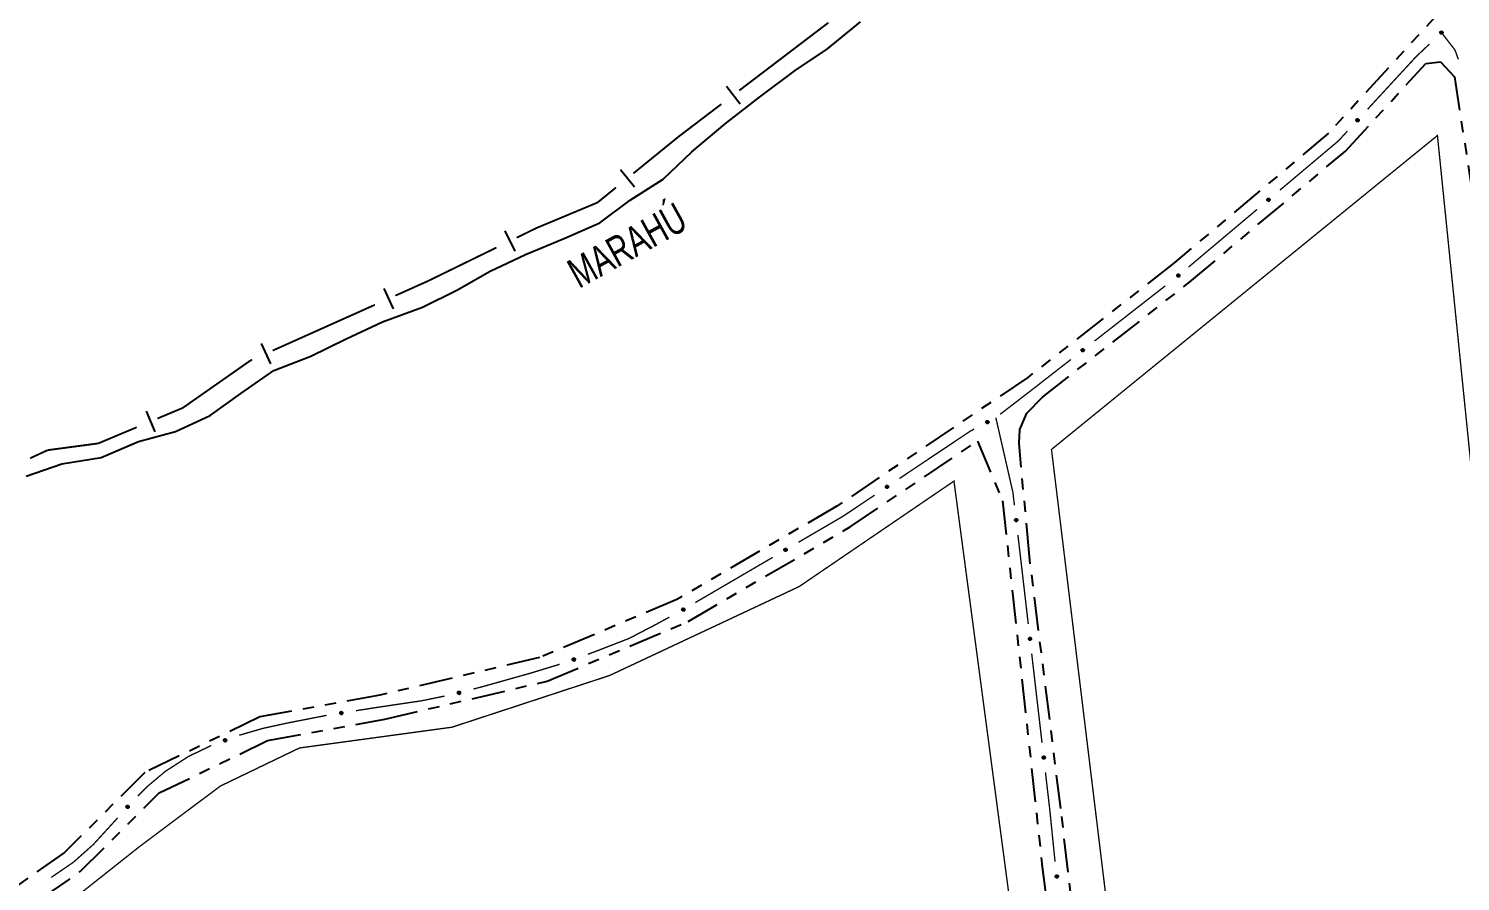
# Model space of a CAD drawing. Extents: x 209066 to 212010, y 4879784 to 4881672.
# Drawn here: x 209588.7 to 209780.4, y 4881034.4 to 4881148.5 of the extents above; entities that cross this region are included whole.
import ezdxf

# ---------------------------------------------------------------- set-up
doc = ezdxf.new("R2010")
doc.units = 0
doc.header["$LTSCALE"] = 1.5
doc.header["$MEASUREMENT"] = 0
doc.linetypes.add('TRACO_12', pattern=[2.5, 2, -0.5])
doc.linetypes.add('TRACO_25', pattern=[8, 3, -1, 1, -1, 1, -1])
for name, color, linetype in [('HD-CURSO-PERENE', 170, 'CONTINUOUS'), ('HD-TXT-PRAIA', 7, 'CONTINUOUS'), ('LM-LIM-SETORES-BAIRROS', 250, 'CONTINUOUS'), ('RU-QUADRA', 210, 'CONTINUOUS'), ('SV-EIXO-ROD-ESTR', 7, 'CONTINUOUS'), ('SV-EIXO-RUA-N-PAV', 6, 'CONTINUOUS'), ('SV-EST-M-N-PAV', 20, 'CONTINUOUS'), ('SV-RUA-NAO-PAV', 7, 'CONTINUOUS')]:
    doc.layers.add(name, color=color, linetype=linetype)
doc.styles.add('ARIAL', font='ARIAL.SHX')

msp = doc.modelspace()

# ---------------------------------------------------------------- linework, layer by layer
at = {"layer": 'HD-CURSO-PERENE', "linetype": 'Continuous'}
msp.add_polyline3d([(209588.392837, 4881088.664235, 2.388686), (209593.132108, 4881090.293936, 2.388686), (209598.411394, 4881091.143706, 2.388686), (209603.430582, 4881093.263347, 2.388686), (209608.389855, 4881094.623071, 2.388686), (209613.029085, 4881096.77272, 2.388686), (209617.098303, 4881099.7123, 2.388686), (209621.55746, 4881102.791854, 2.388686), (209626.476679, 4881104.721519, 2.388686), (209631.135896, 4881106.971156, 2.388686), (209636.09507, 4881109.300777, 2.388686), (209641.464231, 4881111.280424, 2.388686), (209646.033457, 4881113.550062, 2.388686), (209650.522669, 4881116.059676, 2.388686), (209655.221883, 4881118.289315, 2.388686), (209660.501033, 4881120.478942, 2.388686), (209665.200264, 4881122.558597, 2.388686), (209669.259474, 4881125.578168, 2.388686), (209673.668665, 4881128.387753, 2.388686), (209677.497835, 4881132.067261, 2.388686), (209681.956924, 4881135.816745, 2.388686), (209686.546018, 4881139.366247, 2.388686), (209691.355083, 4881142.945739, 2.388686), (209695.684276, 4881145.81532, 2.388686), (209700.063388, 4881149.434819, 2.388686)], dxfattribs=at)
at = {"layer": 'LM-LIM-SETORES-BAIRROS', "const_width": 0.25}
for points in [[(209695.786605, 4881149.337616), (209683.847413, 4881140.257104)], [(209681.459575, 4881138.441002), (209675.887952, 4881134.203429)], [(209675.724307, 4881134.078967), (209669.674962, 4881129.163875)], [(209675.887952, 4881134.203429), (209675.724307, 4881134.078967)], [(209667.34662, 4881127.272097), (209665.018278, 4881125.380319)], [(209664.868318, 4881125.258476), (209656.738982, 4881121.871253)], [(209665.018278, 4881125.380319), (209664.868318, 4881125.258476)], [(209656.726326, 4881121.865979), (209654.042943, 4881120.55549)], [(209656.738982, 4881121.871253), (209656.726326, 4881121.865979)], [(209651.347241, 4881119.238984), (209642.361566, 4881114.850631)], [(209642.138591, 4881114.741737), (209637.801416, 4881112.800335)], [(209642.361566, 4881114.850631), (209642.138591, 4881114.741737)], [(209635.063217, 4881111.574665), (209621.372223, 4881105.446315)], [(209618.391115, 4881104.111914), (209609.597589, 4881097.956446)], [(209618.634024, 4881104.220645), (209618.391115, 4881104.111914)], [(209609.344457, 4881097.779254), (209605.941409, 4881096.349973)], [(209609.597589, 4881097.956446), (209609.344457, 4881097.779254)], [(209603.175463, 4881095.188276), (209598.565552, 4881093.252113)], [(209591.251143, 4881092.125093), (209588.909604, 4881091.03999)], [(209591.666719, 4881092.180502), (209591.251143, 4881092.125093)], [(209598.036136, 4881093.029759), (209591.666719, 4881092.180502)], [(209598.565552, 4881093.252113), (209598.036136, 4881093.029759)]]:
    msp.add_lwpolyline(points, dxfattribs=at)
at = {"layer": 'LM-LIM-SETORES-BAIRROS'}
for points in [[(209682.143416, 4881140.845656), (209683.959518, 4881138.457817)], [(209667.952959, 4881129.697453), (209669.844737, 4881127.369111)], [(209652.486123, 4881121.464506), (209653.802629, 4881118.768804)], [(209636.275848, 4881113.760877), (209637.501518, 4881111.022678)], [(209619.846655, 4881106.406857), (209621.072325, 4881103.668659)], [(209604.438578, 4881097.345714), (209605.600276, 4881094.579768)]]:
    msp.add_lwpolyline(points, dxfattribs=at)
at = {"layer": 'RU-QUADRA', "linetype": 'TRACO_12', "const_width": 0.18, "flags": 128}
for points in [[(209777.329761, 4881134.231141), (209783.531219, 4881073.240669), (209787.735361, 4881043.29416), (209790.940509, 4881020.463588), (209799.460866, 4880959.772269), (209744.990016, 4880933.436511), (209737.073066, 4880998.45628), (209731.703291, 4881042.556792), (209725.656166, 4881092.2202)], [(209718.3246, 4881044.929615), (209712.598148, 4881087.980998), (209691.862048, 4881073.863046), (209673.123605, 4881065.077061), (209666.486273, 4881061.964983), (209645.389483, 4881055.046279), (209624.972192, 4881052.267117), (209614.37397, 4881047.16794), (209603.556079, 4881039.069087), (209587.8992, 4881026.670818), (209573.101829, 4881018.112119), (209531.688464, 4881001.255009), (209508.0117, 4880993.651309), (209441.944601, 4880972.434117), (209379.131711, 4880950.904411), (209400.925103, 4880793.760482), (209464.715825, 4880810.457013), (209483.613086, 4880815.315994), (209515.30812, 4880827.113899), (209539.044486, 4880835.112419), (209582.972543, 4880853.685479), (209640.795505, 4880878.159065), (209676.862274, 4880892.502665), (209700.28511, 4880905.888866), (209704.886504, 4880908.307522), (209734.432247, 4880923.83781), (209722.344442, 4881014.708502), (209721.581764, 4881020.442303)]]:
    msp.add_lwpolyline(points, close=True, dxfattribs=at)
at = {"layer": 'SV-EIXO-ROD-ESTR'}
for points in [[(209777.701321, 4881147.954191), (209777.693505, 4881148.00247), (209777.69666, 4881148.045563), (209777.709636, 4881148.080747), (209777.72921, 4881148.108848), (209777.752473, 4881148.135341), (209777.78182, 4881148.156877), (209777.819686, 4881148.173565), (209777.868063, 4881148.181745), (209777.911994, 4881148.175612), (209777.947169, 4881148.164736), (209777.977646, 4881148.146012), (209778.003004, 4881148.122982), (209778.024367, 4881148.091759), (209778.040904, 4881148.05322), (209778.047952, 4881148.004376), (209778.044569, 4881147.962151), (209778.031124, 4881147.928449), (209778.012107, 4881147.897929), (209777.988033, 4881147.871166), (209777.959104, 4881147.850191), (209777.920271, 4881147.833611), (209777.871971, 4881147.827293), (209777.829817, 4881147.830187), (209777.795936, 4881147.843155), (209777.766309, 4881147.862554), (209777.739453, 4881147.885563), (209777.716576, 4881147.914162), (209777.701321, 4881147.954191)], [(209766.444047, 4881136.248451), (209766.441381, 4881136.297287), (209766.449077, 4881136.339804), (209766.465701, 4881136.373418), (209766.488137, 4881136.399291), (209766.514072, 4881136.423175), (209766.545532, 4881136.441487), (209766.584951, 4881136.454076), (209766.633921, 4881136.457094), (209766.676958, 4881136.446348), (209766.710784, 4881136.431813), (209766.73911, 4881136.409971), (209766.761891, 4881136.384388), (209766.779831, 4881136.35108), (209766.792199, 4881136.311008), (209766.794042, 4881136.261694), (209766.786212, 4881136.220063), (209766.769278, 4881136.187972), (209766.74714, 4881136.159634), (209766.72037, 4881136.135567), (209766.689385, 4881136.11777), (209766.649016, 4881136.10539), (209766.600318, 4881136.104216), (209766.558708, 4881136.111552), (209766.526387, 4881136.128031), (209766.498979, 4881136.150454), (209766.474707, 4881136.176175), (209766.454983, 4881136.207033), (209766.444047, 4881136.248451)], [(209754.527537, 4881125.625712), (209754.531036, 4881125.674495), (209754.544019, 4881125.715706), (209754.56474, 4881125.746962), (209754.590253, 4881125.769807), (209754.618986, 4881125.790239), (209754.652499, 4881125.804448), (209754.693189, 4881125.811978), (209754.74215, 4881125.808812), (209754.783493, 4881125.792738), (209754.815222, 4881125.774062), (209754.840576, 4881125.748831), (209754.859957, 4881125.720586), (209754.873564, 4881125.685285), (209754.880793, 4881125.643976), (209754.876418, 4881125.594821), (209754.863413, 4881125.554506), (209754.842576, 4881125.5248), (209754.817049, 4881125.499472), (209754.787465, 4881125.478964), (209754.754487, 4881125.465207), (209754.712881, 4881125.458003), (209754.664423, 4881125.462965), (209754.624065, 4881125.475477), (209754.594075, 4881125.49589), (209754.569705, 4881125.521584), (209754.548862, 4881125.550153), (209754.533176, 4881125.583248), (209754.527537, 4881125.625712)], [(209742.467759, 4881115.475556), (209742.471258, 4881115.524339), (209742.48424, 4881115.56555), (209742.504961, 4881115.596806), (209742.530474, 4881115.619651), (209742.559207, 4881115.640083), (209742.592721, 4881115.654291), (209742.63341, 4881115.661822), (209742.682371, 4881115.658655), (209742.723714, 4881115.642581), (209742.755444, 4881115.623906), (209742.780797, 4881115.598674), (209742.800178, 4881115.570429), (209742.813786, 4881115.535129), (209742.821014, 4881115.493819), (209742.816639, 4881115.444665), (209742.803634, 4881115.40435), (209742.782798, 4881115.374644), (209742.75727, 4881115.349316), (209742.727686, 4881115.328808), (209742.694708, 4881115.31505), (209742.653103, 4881115.307847), (209742.604644, 4881115.312808), (209742.564287, 4881115.32532), (209742.534296, 4881115.345734), (209742.509926, 4881115.371427), (209742.489083, 4881115.399997), (209742.473398, 4881115.433091), (209742.467759, 4881115.475556)], [(209729.661719, 4881105.499415), (209729.667043, 4881105.548033), (209729.681561, 4881105.588728), (209729.703439, 4881105.619186), (209729.729789, 4881105.641059), (209729.759268, 4881105.6604), (209729.79329, 4881105.673343), (209729.834234, 4881105.679344), (209729.883041, 4881105.674345), (209729.923753, 4881105.656733), (209729.95476, 4881105.636882), (209729.979151, 4881105.610718), (209729.99746, 4881105.581767), (209730.009735, 4881105.545981), (209730.015411, 4881105.50443), (209730.009197, 4881105.455474), (209729.994691, 4881105.415674), (209729.972756, 4881105.38677), (209729.946298, 4881105.362416), (209729.915966, 4881105.343031), (209729.882496, 4881105.330519), (209729.840649, 4881105.32488), (209729.792411, 4881105.331653), (209729.75255, 4881105.345668), (209729.723346, 4881105.367191), (209729.699956, 4881105.39378), (209729.680198, 4881105.42311), (209729.665763, 4881105.456769), (209729.661719, 4881105.499415)], [(209716.898586, 4881095.91513), (209716.912372, 4881095.962056), (209716.933815, 4881095.999567), (209716.960705, 4881096.025705), (209716.99049, 4881096.042607), (209717.022909, 4881096.056466), (209717.058676, 4881096.063228), (209717.100037, 4881096.06194), (209717.147206, 4881096.048441), (209717.184189, 4881096.023949), (209717.211225, 4881095.998957), (209717.230638, 4881095.968914), (209717.243574, 4881095.937196), (209717.249369, 4881095.89981), (209717.247654, 4881095.857908), (209717.232933, 4881095.810805), (209717.211658, 4881095.774175), (209717.184985, 4881095.749575), (209717.154658, 4881095.730251), (209717.121392, 4881095.716498), (209717.086243, 4881095.710063), (209717.044057, 4881095.711865), (209716.99776, 4881095.727011), (209716.960983, 4881095.747813), (209716.936016, 4881095.774134), (209716.917663, 4881095.804419), (209716.903366, 4881095.836766), (209716.895072, 4881095.872437), (209716.898586, 4881095.91513)], [(209703.460055, 4881087.230803), (209703.468898, 4881087.278906), (209703.486335, 4881087.318439), (209703.510369, 4881087.347225), (209703.53824, 4881087.367125), (209703.569046, 4881087.384273), (209703.603919, 4881087.394709), (209703.64519, 4881087.397718), (209703.693506, 4881087.389185), (209703.732829, 4881087.368661), (209703.762312, 4881087.346608), (209703.784736, 4881087.318741), (209703.800893, 4881087.288535), (209703.810535, 4881087.251952), (209703.813176, 4881087.210098), (209703.80342, 4881087.161723), (209703.786059, 4881087.123083), (209703.762082, 4881087.09585), (209703.733923, 4881087.073484), (209703.702263, 4881087.056354), (209703.667972, 4881087.046308), (209703.625826, 4881087.043725), (209703.578207, 4881087.053986), (209703.539471, 4881087.070861), (209703.511908, 4881087.09445), (209703.490513, 4881087.122668), (209703.472938, 4881087.153357), (209703.460989, 4881087.187976), (209703.460055, 4881087.230803)], [(209689.873422, 4881078.807196), (209689.885171, 4881078.854672), (209689.904978, 4881078.893073), (209689.930716, 4881078.920346), (209689.959744, 4881078.938517), (209689.991535, 4881078.953761), (209690.026978, 4881078.962059), (209690.068356, 4881078.962555), (209690.116063, 4881078.951103), (209690.154068, 4881078.928227), (209690.182156, 4881078.904425), (209690.202846, 4881078.875247), (209690.217137, 4881078.844115), (209690.224539, 4881078.807014), (209690.224633, 4881078.765077), (209690.211956, 4881078.717384), (209690.19228, 4881078.67987), (209690.166692, 4881078.654143), (209690.137227, 4881078.633529), (209690.104585, 4881078.618355), (209690.069746, 4881078.61041), (209690.027522, 4881078.610392), (209689.980614, 4881078.623528), (209689.942975, 4881078.642725), (209689.916896, 4881078.667945), (209689.897254, 4881078.697411), (209689.881576, 4881078.729111), (209689.871752, 4881078.764391), (209689.873422, 4881078.807196)], [(209676.183498, 4881070.811429), (209676.195248, 4881070.858905), (209676.215054, 4881070.897306), (209676.240792, 4881070.924579), (209676.269821, 4881070.94275), (209676.301612, 4881070.957994), (209676.337054, 4881070.966292), (209676.378432, 4881070.966788), (209676.42614, 4881070.955336), (209676.464144, 4881070.93246), (209676.492233, 4881070.908658), (209676.512922, 4881070.87948), (209676.527214, 4881070.848348), (209676.534616, 4881070.811247), (209676.534709, 4881070.76931), (209676.522033, 4881070.721617), (209676.502357, 4881070.684103), (209676.476769, 4881070.658377), (209676.447304, 4881070.637762), (209676.414661, 4881070.622588), (209676.379823, 4881070.614643), (209676.337598, 4881070.614625), (209676.290691, 4881070.627761), (209676.253051, 4881070.646958), (209676.226972, 4881070.672178), (209676.207331, 4881070.701644), (209676.191653, 4881070.733344), (209676.181828, 4881070.768624), (209676.183498, 4881070.811429)], [(209661.524626, 4881064.165449), (209661.544456, 4881064.210156), (209661.570642, 4881064.244525), (209661.600733, 4881064.266904), (209661.63248, 4881064.279747), (209661.666438, 4881064.289227), (209661.702784, 4881064.291232), (209661.743617, 4881064.284521), (209661.788604, 4881064.264943), (209661.822049, 4881064.235804), (209661.845568, 4881064.207477), (209661.860865, 4881064.175145), (209661.869522, 4881064.142001), (209661.870356, 4881064.104178), (209661.863151, 4881064.062865), (209661.84237, 4881064.018105), (209661.816467, 4881063.984586), (209661.786794, 4881063.963704), (209661.754191, 4881063.948531), (209661.719406, 4881063.939268), (209661.683717, 4881063.937506), (209661.642133, 4881063.944835), (209661.598227, 4881063.965931), (209661.564502, 4881063.991385), (209661.543208, 4881064.020757), (209661.528993, 4881064.053191), (209661.51907, 4881064.087135), (209661.515534, 4881064.123587), (209661.524626, 4881064.165449)], [(209646.167556, 4881059.732446), (209646.191827, 4881059.774908), (209646.221369, 4881059.806438), (209646.253578, 4881059.825644), (209646.286466, 4881059.835194), (209646.321212, 4881059.841175), (209646.357573, 4881059.839477), (209646.397513, 4881059.828652), (209646.440278, 4881059.804604), (209646.470589, 4881059.772218), (209646.491108, 4881059.741648), (209646.503041, 4881059.707928), (209646.508285, 4881059.674077), (209646.505272, 4881059.636365), (209646.493907, 4881059.595997), (209646.468685, 4881059.55358), (209646.43951, 4881059.522867), (209646.407869, 4881059.505108), (209646.373893, 4881059.493326), (209646.338347, 4881059.487645), (209646.302663, 4881059.489518), (209646.26204, 4881059.501035), (209646.220504, 4881059.526483), (209646.18954, 4881059.555232), (209646.171341, 4881059.586616), (209646.160495, 4881059.620326), (209646.154072, 4881059.655103), (209646.154258, 4881059.691726), (209646.167556, 4881059.732446)], [(209630.414614, 4881057.035289), (209630.442882, 4881057.075202), (209630.475338, 4881057.103724), (209630.509255, 4881057.119722), (209630.542912, 4881057.126044), (209630.578074, 4881057.128633), (209630.6141, 4881057.123422), (209630.652804, 4881057.108781), (209630.693041, 4881057.080706), (209630.720074, 4881057.045538), (209630.737537, 4881057.013125), (209630.74615, 4881056.978409), (209630.748093, 4881056.944209), (209630.741443, 4881056.906966), (209630.726223, 4881056.867888), (209630.697013, 4881056.828112), (209630.665003, 4881056.800367), (209630.63179, 4881056.785755), (209630.596834, 4881056.777317), (209630.560905, 4881056.775104), (209630.52557, 4881056.780423), (209630.486252, 4881056.795818), (209630.447375, 4881056.825168), (209630.419339, 4881056.856779), (209630.404264, 4881056.889777), (209630.396732, 4881056.924379), (209630.393706, 4881056.959614), (209630.397437, 4881056.996047), (209630.414614, 4881057.035289)], [(209614.849811, 4881053.354064), (209614.869909, 4881053.398652), (209614.896299, 4881053.432864), (209614.926523, 4881053.455063), (209614.958346, 4881053.467716), (209614.99236, 4881053.476993), (209615.028718, 4881053.478781), (209615.06951, 4881053.471826), (209615.114379, 4881053.45198), (209615.147649, 4881053.422642), (209615.170999, 4881053.394175), (209615.186103, 4881053.361752), (209615.194562, 4881053.328558), (209615.19517, 4881053.29073), (209615.187718, 4881053.24946), (209615.16667, 4881053.204825), (209615.140568, 4881053.171462), (209615.11077, 4881053.150757), (209615.078077, 4881053.135779), (209615.043238, 4881053.126724), (209615.007539, 4881053.125175), (209614.966, 4881053.132752), (209614.92222, 4881053.15411), (209614.888647, 4881053.179765), (209614.86753, 4881053.209264), (209614.853508, 4881053.241782), (209614.843788, 4881053.275785), (209614.84047, 4881053.312257), (209614.849811, 4881053.354064)], [(209601.783925, 4881044.35811), (209601.780828, 4881044.40692), (209601.788147, 4881044.449503), (209601.804475, 4881044.483263), (209601.826681, 4881044.509333), (209601.852404, 4881044.533446), (209601.883701, 4881044.552035), (209601.923007, 4881044.564972), (209601.971949, 4881044.568422), (209602.015078, 4881044.558057), (209602.049032, 4881044.543821), (209602.07755, 4881044.522231), (209602.100556, 4881044.49685), (209602.118789, 4881044.463702), (209602.131511, 4881044.423741), (209602.133789, 4881044.374444), (209602.126328, 4881044.332746), (209602.109678, 4881044.300507), (209602.087791, 4881044.271974), (209602.061235, 4881044.247672), (209602.030408, 4881044.229602), (209601.99015, 4881044.216866), (209601.941465, 4881044.215262), (209601.899791, 4881044.222229), (209601.867326, 4881044.238422), (209601.839721, 4881044.260602), (209601.815223, 4881044.286108), (209601.795227, 4881044.31679), (209601.783925, 4881044.35811)]]:
    msp.add_lwpolyline(points, close=True, dxfattribs=at)
for points in [[(209777.693505, 4881148.00247), (209777.78182, 4881148.156877)], [(209777.695198, 4881148.027043), (209777.762658, 4881148.138415)], [(209777.69666, 4881148.045563), (209777.752473, 4881148.135341)], [(209777.698132, 4881147.980662), (209777.79668, 4881148.159034)], [(209777.701321, 4881147.954191), (209777.819686, 4881148.173565)], [(209777.710893, 4881147.933778), (209777.843282, 4881148.173704)], [(209777.716576, 4881147.914162), (209777.868063, 4881148.181745)], [(209777.730949, 4881147.903575), (209777.886941, 4881148.175262)], [(209777.739453, 4881147.885563), (209777.911994, 4881148.175612)], [(209777.754261, 4881147.877752), (209777.925183, 4881148.167244)], [(209777.766309, 4881147.862554), (209777.947169, 4881148.164736)], [(209777.783018, 4881147.854682), (209777.963456, 4881148.152404)], [(209777.795936, 4881147.843155), (209777.977646, 4881148.146012)], [(209777.815564, 4881147.838997), (209777.988928, 4881148.131776)], [(209777.829817, 4881147.830187), (209778.003004, 4881148.122982)], [(209777.852992, 4881147.829884), (209778.011707, 4881148.102949)], [(209777.871971, 4881147.827293), (209778.024367, 4881148.091759)], [(209777.897183, 4881147.834447), (209778.03123, 4881148.06974)], [(209777.920271, 4881147.833611), (209778.040904, 4881148.05322)], [(209777.941062, 4881147.847741), (209778.040173, 4881148.022294)], [(209777.959104, 4881147.850191), (209778.047952, 4881148.004376)], [(209777.975647, 4881147.864541), (209778.042826, 4881147.977822)], [(209777.988033, 4881147.871166), (209778.044569, 4881147.962151)], [(209766.441381, 4881136.297287), (209766.545532, 4881136.441487)], [(209766.443676, 4881136.275111), (209766.560537, 4881136.44206)], [(209766.444047, 4881136.248451), (209766.584951, 4881136.454076)], [(209766.445663, 4881136.321542), (209766.524525, 4881136.425155)], [(209766.449077, 4881136.339804), (209766.514072, 4881136.423175)], [(209766.451407, 4881136.227141), (209766.608429, 4881136.451719)], [(209766.454983, 4881136.207033), (209766.633921, 4881136.457094)], [(209766.468156, 4881136.194985), (209766.652007, 4881136.448651)], [(209766.474707, 4881136.176175), (209766.676958, 4881136.446348)], [(209766.488606, 4881136.166841), (209766.689187, 4881136.436633)], [(209766.498979, 4881136.150454), (209766.710784, 4881136.431813)], [(209766.514762, 4881136.14086), (209766.725676, 4881136.417828)], [(209766.526387, 4881136.128031), (209766.73911, 4881136.409971)], [(209766.545466, 4881136.121821), (209766.748823, 4881136.394621)], [(209766.558708, 4881136.111552), (209766.761891, 4881136.384388)], [(209766.581721, 4881136.1088), (209766.768425, 4881136.363547)], [(209766.600318, 4881136.104216), (209766.779831, 4881136.35108)], [(209766.626146, 4881136.108663), (209766.784327, 4881136.32846)], [(209766.649016, 4881136.10539), (209766.792199, 4881136.311008)], [(209766.671185, 4881136.117242), (209766.788202, 4881136.280334)], [(209766.689385, 4881136.11777), (209766.794042, 4881136.261694)], [(209766.707353, 4881136.13029), (209766.786137, 4881136.23583)], [(209766.72037, 4881136.135567), (209766.786212, 4881136.220063)], [(209754.527537, 4881125.625712), (209754.693189, 4881125.811978)], [(209754.530523, 4881125.652207), (209754.667457, 4881125.803128)], [(209754.531036, 4881125.674495), (209754.652499, 4881125.804448)], [(209754.532158, 4881125.603645), (209754.716184, 4881125.806686)], [(209754.533176, 4881125.583248), (209754.74215, 4881125.808812)], [(209754.538336, 4881125.69802), (209754.629605, 4881125.790888)], [(209754.544019, 4881125.715706), (209754.618986, 4881125.790239)], [(209754.544729, 4881125.569638), (209754.75903, 4881125.79816)], [(209754.548862, 4881125.550153), (209754.783493, 4881125.792738)], [(209754.561476, 4881125.539146), (209754.794403, 4881125.781561)], [(209754.569705, 4881125.521584), (209754.815222, 4881125.774062)], [(209754.584156, 4881125.51008), (209754.828236, 4881125.758315)], [(209754.594075, 4881125.49589), (209754.840576, 4881125.748831)], [(209754.612221, 4881125.48733), (209754.84828, 4881125.732381)], [(209754.624065, 4881125.475477), (209754.859957, 4881125.720586)], [(209754.646549, 4881125.469852), (209754.863818, 4881125.699087)], [(209754.664423, 4881125.462965), (209754.873564, 4881125.685285)], [(209754.690605, 4881125.464127), (209754.875179, 4881125.662279)], [(209754.712881, 4881125.458003), (209754.880793, 4881125.643976)], [(209754.736365, 4881125.466972), (209754.872969, 4881125.614048)], [(209754.754487, 4881125.465207), (209754.876418, 4881125.594821)], [(209754.773887, 4881125.475366), (209754.865322, 4881125.570158)], [(209754.787465, 4881125.478964), (209754.863413, 4881125.554506)], [(209742.467759, 4881115.475556), (209742.63341, 4881115.661822)], [(209742.470744, 4881115.502051), (209742.607679, 4881115.652972)], [(209742.471258, 4881115.524339), (209742.592721, 4881115.654291)], [(209742.472379, 4881115.453489), (209742.656406, 4881115.65653)], [(209742.473398, 4881115.433091), (209742.682371, 4881115.658655)], [(209742.478557, 4881115.547863), (209742.569826, 4881115.640732)], [(209742.48424, 4881115.56555), (209742.559207, 4881115.640083)], [(209742.48495, 4881115.419482), (209742.699252, 4881115.648004)], [(209742.489083, 4881115.399997), (209742.723714, 4881115.642581)], [(209742.501697, 4881115.388989), (209742.734625, 4881115.631405)], [(209742.509926, 4881115.371427), (209742.755444, 4881115.623906)], [(209742.524377, 4881115.359923), (209742.768458, 4881115.608159)], [(209742.534296, 4881115.345734), (209742.780797, 4881115.598674)], [(209742.552442, 4881115.337173), (209742.788501, 4881115.582225)], [(209742.564287, 4881115.32532), (209742.800178, 4881115.570429)], [(209742.586771, 4881115.319695), (209742.804039, 4881115.548931)], [(209742.604644, 4881115.312808), (209742.813786, 4881115.535129)], [(209742.630826, 4881115.313971), (209742.8154, 4881115.512122)], [(209742.653103, 4881115.307847), (209742.821014, 4881115.493819)], [(209742.676586, 4881115.316815), (209742.81319, 4881115.463891)], [(209742.694708, 4881115.31505), (209742.816639, 4881115.444665)], [(209742.714108, 4881115.32521), (209742.805543, 4881115.420001)], [(209742.727686, 4881115.328808), (209742.803634, 4881115.40435)], [(209729.661719, 4881105.499415), (209729.834234, 4881105.679344)], [(209729.66551, 4881105.477191), (209729.857015, 4881105.673194)], [(209729.665695, 4881105.525779), (209729.808188, 4881105.671464)], [(209729.665763, 4881105.456769), (209729.883041, 4881105.674345)], [(209729.667043, 4881105.548033), (209729.79329, 4881105.673343)], [(209729.675219, 4881105.571267), (209729.769904, 4881105.660651)], [(209729.676798, 4881105.442736), (209729.899511, 4881105.663068)], [(209729.680198, 4881105.42311), (209729.923753, 4881105.656733)], [(209729.681561, 4881105.588728), (209729.759268, 4881105.6604)], [(209729.69239, 4881105.411638), (209729.934237, 4881105.645155)], [(209729.699956, 4881105.39378), (209729.95476, 4881105.636882)], [(209729.713965, 4881105.381742), (209729.967175, 4881105.620658)], [(209729.723346, 4881105.367191), (209729.979151, 4881105.610718)], [(209729.741158, 4881105.357957), (209729.986233, 4881105.593992)], [(209729.75255, 4881105.345668), (209729.99746, 4881105.581767)], [(209729.774808, 4881105.339205), (209730.000513, 4881105.560139)], [(209729.792411, 4881105.331653), (209730.009735, 4881105.545981)], [(209729.818618, 4881105.331834), (209730.010487, 4881105.522931)], [(209729.840649, 4881105.32488), (209730.015411, 4881105.50443)], [(209729.864453, 4881105.332961), (209730.006471, 4881105.474816)], [(209729.882496, 4881105.330519), (209730.009197, 4881105.455474)], [(209729.902263, 4881105.339945), (209729.997185, 4881105.431244)], [(209729.915966, 4881105.343031), (209729.994691, 4881105.415674)], [(209716.895072, 4881095.872437), (209717.147206, 4881096.048441)], [(209716.898412, 4881095.892586), (209717.121382, 4881096.051882)], [(209716.898586, 4881095.91513), (209717.100037, 4881096.06194)], [(209716.903366, 4881095.836766), (209717.184189, 4881096.023949)], [(209716.903469, 4881095.856684), (209717.161438, 4881096.034446)], [(209716.907134, 4881095.940386), (209717.073012, 4881096.058761)], [(209716.912372, 4881095.962056), (209717.058676, 4881096.063228)], [(209716.913353, 4881095.823329), (209717.192475, 4881096.010709)], [(209716.917663, 4881095.804419), (209717.211225, 4881095.998957)], [(209716.924503, 4881095.983492), (209717.033423, 4881096.054844)], [(209716.929338, 4881095.790107), (209717.220596, 4881095.980804)], [(209716.933815, 4881095.999567), (209717.022909, 4881096.056466)], [(209716.936016, 4881095.774134), (209717.230638, 4881095.968914)], [(209716.951928, 4881095.761913), (209717.234671, 4881095.951203)], [(209716.960983, 4881095.747813), (209717.243574, 4881095.937196)], [(209716.981758, 4881095.737539), (209717.242778, 4881095.915368)], [(209716.99776, 4881095.727011), (209717.249369, 4881095.89981)], [(209717.023591, 4881095.722583), (209717.246058, 4881095.876986)], [(209717.044057, 4881095.711865), (209717.247654, 4881095.857908)], [(209717.06891, 4881095.715638), (209717.233649, 4881095.830326)], [(209717.086243, 4881095.710063), (209717.232933, 4881095.810805)], [(209717.107359, 4881095.715868), (209717.216849, 4881095.789063)], [(209717.121392, 4881095.716498), (209717.211658, 4881095.774175)], [(209703.460055, 4881087.230803), (209703.64519, 4881087.397718)], [(209703.460989, 4881087.187976), (209703.693506, 4881087.389185)], [(209703.46222, 4881087.208362), (209703.667464, 4881087.389928)], [(209703.465937, 4881087.256809), (209703.618641, 4881087.391752)], [(209703.468898, 4881087.278906), (209703.603919, 4881087.394709)], [(209703.470974, 4881087.173179), (209703.709112, 4881087.376741)], [(209703.472938, 4881087.153357), (209703.732829, 4881087.368661)], [(209703.478741, 4881087.301484), (209703.579672, 4881087.38375)], [(209703.484265, 4881087.141029), (209703.742444, 4881087.356351)], [(209703.486335, 4881087.318439), (209703.569046, 4881087.384273)], [(209703.490513, 4881087.122668), (209703.762312, 4881087.346608)], [(209703.50361, 4881087.109645), (209703.773515, 4881087.329525)], [(209703.511908, 4881087.09445), (209703.784736, 4881087.318741)], [(209703.529002, 4881087.083946), (209703.790585, 4881087.301544)], [(209703.539471, 4881087.070861), (209703.800893, 4881087.288535)], [(209703.5612, 4881087.062798), (209703.802365, 4881087.266743)], [(209703.578207, 4881087.053986), (209703.810535, 4881087.251952)], [(209703.604358, 4881087.052262), (209703.809609, 4881087.228908)], [(209703.625826, 4881087.043725), (209703.813176, 4881087.210098)], [(209703.650154, 4881087.050055), (209703.802107, 4881087.181213)], [(209703.667972, 4881087.046308), (209703.80342, 4881087.161723)], [(209703.688372, 4881087.054272), (209703.789678, 4881087.13843)], [(209703.702263, 4881087.056354), (209703.786059, 4881087.123083)], [(209689.871752, 4881078.764391), (209690.116063, 4881078.951103)], [(209689.873422, 4881078.807196), (209690.068356, 4881078.962555)], [(209689.87422, 4881078.784665), (209690.090115, 4881078.953427)], [(209689.88082, 4881078.749014), (209690.130885, 4881078.937734)], [(209689.880873, 4881078.832797), (209690.041493, 4881078.958213)], [(209689.881576, 4881078.729111), (209690.154068, 4881078.928227)], [(209689.885171, 4881078.854672), (209690.026978, 4881078.962059)], [(209689.892133, 4881078.716117), (209690.162917, 4881078.915357)], [(209689.896368, 4881078.876611), (209690.00211, 4881078.952593)], [(209689.897254, 4881078.697411), (209690.182156, 4881078.904425)], [(209689.904978, 4881078.893073), (209689.991535, 4881078.953761)], [(209689.909536, 4881078.683615), (209690.1923, 4881078.886692)], [(209689.916896, 4881078.667945), (209690.202846, 4881078.875247)], [(209689.93332, 4881078.656421), (209690.207639, 4881078.857726)], [(209689.942975, 4881078.642725), (209690.217137, 4881078.844115)], [(209689.964174, 4881078.633356), (209690.217284, 4881078.822273)], [(209689.980614, 4881078.623528), (209690.224539, 4881078.807014)], [(209690.006612, 4881078.620218), (209690.222215, 4881078.784068)], [(209690.027522, 4881078.610392), (209690.224633, 4881078.765077)], [(209690.052189, 4881078.615233), (209690.21183, 4881078.736917)], [(209690.069746, 4881078.61041), (209690.211956, 4881078.717384)], [(209690.090592, 4881078.61712), (209690.196825, 4881078.694969)], [(209690.104585, 4881078.618355), (209690.19228, 4881078.67987)], [(209676.181828, 4881070.768624), (209676.42614, 4881070.955336)], [(209676.183498, 4881070.811429), (209676.378432, 4881070.966788)], [(209676.184296, 4881070.788898), (209676.400191, 4881070.95766)], [(209676.190896, 4881070.753248), (209676.440961, 4881070.941967)], [(209676.190949, 4881070.83703), (209676.35157, 4881070.962446)], [(209676.191653, 4881070.733344), (209676.464144, 4881070.93246)], [(209676.195248, 4881070.858905), (209676.337054, 4881070.966292)], [(209676.20221, 4881070.72035), (209676.472993, 4881070.91959)], [(209676.206444, 4881070.880844), (209676.312186, 4881070.956826)], [(209676.207331, 4881070.701644), (209676.492233, 4881070.908658)], [(209676.215054, 4881070.897306), (209676.301612, 4881070.957994)], [(209676.219612, 4881070.687848), (209676.502377, 4881070.890926)], [(209676.226972, 4881070.672178), (209676.512922, 4881070.87948)], [(209676.243397, 4881070.660654), (209676.517715, 4881070.861959)], [(209676.253051, 4881070.646958), (209676.527214, 4881070.848348)], [(209676.27425, 4881070.637589), (209676.52736, 4881070.826507)], [(209676.290691, 4881070.627761), (209676.534616, 4881070.811247)], [(209676.316689, 4881070.624451), (209676.532292, 4881070.788301)], [(209676.337598, 4881070.614625), (209676.534709, 4881070.76931)], [(209676.362266, 4881070.619466), (209676.521906, 4881070.74115)], [(209676.379823, 4881070.614643), (209676.522033, 4881070.721617)], [(209676.400669, 4881070.621353), (209676.506901, 4881070.699202)], [(209676.414661, 4881070.622588), (209676.502357, 4881070.684103)], [(209661.515534, 4881064.123587), (209661.788604, 4881064.264943)], [(209661.51907, 4881064.087135), (209661.822049, 4881064.235804)], [(209661.521491, 4881064.143122), (209661.763456, 4881064.271746)], [(209661.521788, 4881064.106867), (209661.800874, 4881064.249199)], [(209661.524626, 4881064.165449), (209661.743617, 4881064.284521)], [(209661.527205, 4881064.072503), (209661.828524, 4881064.22159)], [(209661.528993, 4881064.053191), (209661.845568, 4881064.207477)], [(209661.536417, 4881064.189362), (209661.716409, 4881064.28492)], [(209661.538687, 4881064.037469), (209661.852472, 4881064.188251)], [(209661.543208, 4881064.020757), (209661.860865, 4881064.175145)], [(209661.544456, 4881064.210156), (209661.702784, 4881064.291232)], [(209661.557377, 4881064.006552), (209661.862537, 4881064.157057)], [(209661.559299, 4881064.229813), (209661.676649, 4881064.286238)], [(209661.564502, 4881063.991385), (209661.869522, 4881064.142001)], [(209661.570642, 4881064.244525), (209661.666438, 4881064.289227)], [(209661.583747, 4881063.97847), (209661.865866, 4881064.120467)], [(209661.598227, 4881063.965931), (209661.870356, 4881064.104178)], [(209661.623252, 4881063.958148), (209661.864075, 4881064.081987)], [(209661.642133, 4881063.944835), (209661.863151, 4881064.062865)], [(209661.667267, 4881063.94531), (209661.845644, 4881064.037362)], [(209661.683717, 4881063.937506), (209661.84237, 4881064.018105)], [(209661.705413, 4881063.940486), (209661.823569, 4881063.998664)], [(209661.719406, 4881063.939268), (209661.816467, 4881063.984586)], [(209646.154072, 4881059.655103), (209646.470589, 4881059.772218)], [(209646.154258, 4881059.691726), (209646.440278, 4881059.804604)], [(209646.158781, 4881059.674457), (209646.450885, 4881059.787695)], [(209646.160495, 4881059.620326), (209646.491108, 4881059.741648)], [(209646.160678, 4881059.63972), (209646.475586, 4881059.757419)], [(209646.16217, 4881059.710554), (209646.415951, 4881059.813927)], [(209646.167556, 4881059.732446), (209646.397513, 4881059.828652)], [(209646.168541, 4881059.603701), (209646.496023, 4881059.721819)], [(209646.171341, 4881059.586616), (209646.503041, 4881059.707928)], [(209646.181716, 4881059.755038), (209646.370486, 4881059.831813)], [(209646.183993, 4881059.571044), (209646.502866, 4881059.689764)], [(209646.18954, 4881059.555232), (209646.508285, 4881059.674077)], [(209646.191827, 4881059.774908), (209646.357573, 4881059.839477)], [(209646.207373, 4881059.540428), (209646.50246, 4881059.653026)], [(209646.20859, 4881059.792954), (209646.331065, 4881059.837164)], [(209646.220504, 4881059.526483), (209646.505272, 4881059.636365)], [(209646.221369, 4881059.806438), (209646.321212, 4881059.841175)], [(209646.244609, 4881059.516198), (209646.496769, 4881059.614926)], [(209646.26204, 4881059.501035), (209646.493907, 4881059.595997)], [(209646.287091, 4881059.498954), (209646.473899, 4881059.572405)], [(209646.302663, 4881059.489518), (209646.468685, 4881059.55358)], [(209646.32455, 4881059.490279), (209646.448006, 4881059.53615)], [(209646.338347, 4881059.487645), (209646.43951, 4881059.522867)], [(209630.393706, 4881056.959614), (209630.720074, 4881057.045538)], [(209630.396732, 4881056.924379), (209630.737537, 4881057.013125)], [(209630.397437, 4881056.996047), (209630.693041, 4881057.080706)], [(209630.398792, 4881056.943664), (209630.723615, 4881057.030326)], [(209630.400267, 4881056.978421), (209630.701961, 4881057.06285)], [(209630.403131, 4881056.907053), (209630.74051, 4881056.992914)], [(209630.404264, 4881056.889777), (209630.74615, 4881056.978409)], [(209630.407134, 4881057.014021), (209630.669731, 4881057.092341)], [(209630.414614, 4881057.035289), (209630.652804, 4881057.108781)], [(209630.415349, 4881056.873054), (209630.744217, 4881056.960347)], [(209630.419339, 4881056.856779), (209630.748093, 4881056.944209)], [(209630.430895, 4881057.056404), (209630.626211, 4881057.114544)], [(209630.435656, 4881056.840319), (209630.740257, 4881056.923821)], [(209630.442882, 4881057.075202), (209630.6141, 4881057.123422)], [(209630.447375, 4881056.825168), (209630.741443, 4881056.906966)], [(209630.461313, 4881057.091541), (209630.587493, 4881057.123686)], [(209630.470371, 4881056.812597), (209630.730904, 4881056.886451)], [(209630.475338, 4881057.103724), (209630.578074, 4881057.128633)], [(209630.486252, 4881056.795818), (209630.726223, 4881056.867888)], [(209630.510985, 4881056.791321), (209630.704025, 4881056.846343)], [(209630.52557, 4881056.780423), (209630.697013, 4881056.828112)], [(209630.547427, 4881056.779061), (209630.674745, 4881056.812766)], [(209630.560905, 4881056.775104), (209630.665003, 4881056.800367)], [(209614.849811, 4881053.354064), (209615.06951, 4881053.471826)], [(209614.861745, 4881053.377906), (209615.042305, 4881053.472387)], [(209614.869909, 4881053.398652), (209615.028718, 4881053.478781)], [(209614.884868, 4881053.41822), (209615.002553, 4881053.473943)], [(209614.896299, 4881053.432864), (209614.99236, 4881053.476993)], [(209614.84047, 4881053.312257), (209615.114379, 4881053.45198)], [(209614.843788, 4881053.275785), (209615.147649, 4881053.422642)], [(209614.846544, 4881053.331756), (209615.089272, 4881053.458934)], [(209614.846624, 4881053.2955), (209615.126555, 4881053.436163)], [(209614.851835, 4881053.261104), (209615.15404, 4881053.40839)], [(209614.853508, 4881053.241782), (209615.170999, 4881053.394175)], [(209614.863108, 4881053.226002), (209615.177788, 4881053.374908)], [(209614.86753, 4881053.209264), (209615.186103, 4881053.361752)], [(209614.881613, 4881053.194974), (209615.187666, 4881053.343655)], [(209614.888647, 4881053.179765), (209615.194562, 4881053.328558)], [(209614.907815, 4881053.166735), (209615.190777, 4881053.307046)], [(209614.92222, 4881053.15411), (209615.19517, 4881053.29073)], [(209614.947198, 4881053.146178), (209615.188756, 4881053.268577)], [(209614.966, 4881053.132752), (209615.187718, 4881053.24946)], [(209614.991135, 4881053.133077), (209615.170059, 4881053.224062)], [(209615.007539, 4881053.125175), (209615.16667, 4881053.204825)], [(209615.029252, 4881053.128026), (209615.147754, 4881053.185497)], [(209615.043238, 4881053.126724), (209615.140568, 4881053.171462)], [(209601.780828, 4881044.40692), (209601.883701, 4881044.552035)], [(209601.783319, 4881044.384766), (209601.8987, 4881044.55274)], [(209601.783925, 4881044.35811), (209601.923007, 4881044.564972)], [(209601.784896, 4881044.431213), (209601.862839, 4881044.535518)], [(209601.788147, 4881044.449503), (209601.852404, 4881044.533446)], [(209601.791473, 4881044.336866), (209601.946505, 4881044.562822)], [(209601.795227, 4881044.31679), (209601.971949, 4881044.568422)], [(209601.808506, 4881044.304859), (209601.990109, 4881044.560139)], [(209601.815223, 4881044.286108), (209602.015078, 4881044.558057)], [(209601.829203, 4881044.276897), (209602.027394, 4881044.54845)], [(209601.839721, 4881044.260602), (209602.049032, 4881044.543821)], [(209601.855588, 4881044.251147), (209602.064047, 4881044.529968)], [(209601.867326, 4881044.238422), (209602.07755, 4881044.522231)], [(209601.886459, 4881044.232381), (209602.087398, 4881044.506967)], [(209601.899791, 4881044.222229), (209602.100556, 4881044.49685)], [(209601.922827, 4881044.219681), (209602.107274, 4881044.476067)], [(209601.941465, 4881044.215262), (209602.118789, 4881044.463702)], [(209601.967252, 4881044.219936), (209602.123485, 4881044.441122)], [(209601.99015, 4881044.216866), (209602.131511, 4881044.423741)], [(209602.012214, 4881044.228912), (209602.127785, 4881044.393032)], [(209602.030408, 4881044.229602), (209602.133789, 4881044.374444)], [(209602.048265, 4881044.24228), (209602.126113, 4881044.348512)], [(209602.061235, 4881044.247672), (209602.126328, 4881044.332746)]]:
    msp.add_lwpolyline(points, dxfattribs=at)
at = {"layer": 'SV-EIXO-ROD-ESTR', "const_width": 0.18}
for points in [[(209774.44111, 4881144.756255), (209776.234236, 4881146.451919)], [(209767.978374, 4881137.749559), (209774.080354, 4881144.365135)], [(209774.080354, 4881144.365135), (209774.44111, 4881144.756255)], [(209764.07436, 4881133.516949), (209765.266383, 4881134.809303)], [(209756.238512, 4881126.921879), (209763.889326, 4881133.361215)], [(209763.889326, 4881133.361215), (209764.07436, 4881133.516949)], [(209743.997209, 4881116.618943), (209753.178186, 4881124.346145)], [(209731.420057, 4881106.730566), (209740.884108, 4881114.108353)], [(209723.301647, 4881100.401786), (209728.265373, 4881104.271303)], [(209718.779095, 4881096.922217), (209722.741926, 4881099.971146)], [(209722.741926, 4881099.971146), (209723.301647, 4881100.401786)], [(209705.303224, 4881088.3309), (209714.4472, 4881094.445447)], [(209714.4472, 4881094.445447), (209714.81471, 4881094.6912)], [(209714.81471, 4881094.6912), (209715.308138, 4881094.951536)], [(209697.750503, 4881083.28042), (209701.978141, 4881086.107428)], [(209691.780018, 4881079.793286), (209696.961047, 4881082.819329)], [(209696.961047, 4881082.819329), (209697.750503, 4881083.28042)], [(209677.963941, 4881071.723837), (209688.325999, 4881077.775924)], [(209672.455569, 4881068.668803), (209674.476741, 4881069.765396)], [(209668.242352, 4881066.594308), (209669.088453, 4881066.922891)], [(209669.088453, 4881066.922891), (209671.833688, 4881068.346346)], [(209671.833688, 4881068.346346), (209672.455569, 4881068.668803)], [(209663.573711, 4881064.80477), (209664.511796, 4881065.151177)], [(209664.511796, 4881065.151177), (209664.806813, 4881065.260118)], [(209664.806813, 4881065.260118), (209668.242352, 4881066.594308)], [(209655.931762, 4881062.287911), (209659.805063, 4881063.467599)], [(209649.59244, 4881060.50043), (209655.016419, 4881062.029815)], [(209655.016419, 4881062.029815), (209655.931762, 4881062.287911)], [(209641.361714, 4881058.588241), (209644.385998, 4881059.211805)], [(209648.270997, 4881060.160257), (209649.239423, 4881060.409555)], [(209649.239423, 4881060.409555), (209649.59244, 4881060.50043)], [(209632.54959, 4881057.257463), (209634.525615, 4881057.566217)], [(209634.525615, 4881057.566217), (209635.479655, 4881057.715286)], [(209635.479655, 4881057.715286), (209640.459496, 4881058.454344)], [(209640.459496, 4881058.454344), (209641.361714, 4881058.588241)], [(209619.995081, 4881054.867787), (209622.713167, 4881055.467444)], [(209622.713167, 4881055.467444), (209623.232692, 4881055.58206)], [(209623.232692, 4881055.58206), (209628.599083, 4881056.63119)], [(209616.906753, 4881053.968653), (209619.787161, 4881054.807254)], [(209619.787161, 4881054.807254), (209619.995081, 4881054.867787)], [(209610.101582, 4881051.126548), (209613.152224, 4881052.593945)], [(209607.026251, 4881049.146009), (209609.584708, 4881050.793676)], [(209609.584708, 4881050.793676), (209610.101582, 4881051.126548)], [(209604.622425, 4881047.129897), (209606.293089, 4881048.531099)], [(209606.293089, 4881048.531099), (209607.026251, 4881049.146009)], [(209603.335829, 4881045.8433), (209604.042935, 4881046.550407)], [(209604.042935, 4881046.550407), (209604.622425, 4881047.129897)], [(209599.646897, 4881041.835804), (209600.619021, 4881042.908614)], [(209597.360584, 4881039.341644), (209599.27372, 4881041.428702)], [(209599.27372, 4881041.428702), (209599.646897, 4881041.835804)], [(209594.700147, 4881036.972193), (209597.234557, 4881039.229402)], [(209597.234557, 4881039.229402), (209597.360584, 4881039.341644)], [(209591.723558, 4881034.936456), (209594.19982, 4881036.630011)], [(209594.19982, 4881036.630011), (209594.700147, 4881036.972193)]]:
    msp.add_lwpolyline(points, dxfattribs=at)
at = {"layer": 'SV-EIXO-RUA-N-PAV', "const_width": 0.18}
for points in [[(209778.047288, 4881147.782179), (209777.875375, 4881148.003858)], [(209779.684467, 4881145.671064), (209778.047288, 4881147.782179)], [(209779.794502, 4881145.36159), (209779.684467, 4881145.671064)], [(209780.129511, 4881144.419376), (209779.794502, 4881145.36159)], [(209718.20261, 4881096.478681), (209720.432734, 4881086.730524)], [(209720.432734, 4881086.730524), (209720.485142, 4881086.501443)], [(209720.485142, 4881086.501443), (209720.691366, 4881084.748532)], [(209721.158731, 4881080.775929), (209721.509255, 4881077.796478)], [(209721.509255, 4881077.796478), (209721.544781, 4881077.494511)], [(209721.544781, 4881077.494511), (209722.546037, 4881068.856395)], [(209723.0066, 4881064.882998), (209724.388287, 4881052.962808)], [(209724.848849, 4881048.989411), (209725.424552, 4881044.022665)], [(209725.424552, 4881044.022665), (209725.430124, 4881043.974594)], [(209725.430124, 4881043.974594), (209726.131301, 4881037.05844)]]:
    msp.add_lwpolyline(points, dxfattribs=at)
at = {"layer": 'SV-EIXO-RUA-N-PAV'}
for points in [[(209721.017588, 4881082.917789), (209721.056401, 4881082.88803), (209721.083673, 4881082.854517), (209721.098375, 4881082.820019), (209721.103417, 4881082.786146), (209721.104672, 4881082.750911), (209721.098101, 4881082.715108), (209721.082005, 4881082.676986), (209721.052426, 4881082.637842), (209721.016259, 4881082.61216), (209720.983208, 4881082.595938), (209720.94819, 4881082.588646), (209720.913941, 4881082.588), (209720.876976, 4881082.596056), (209720.838503, 4881082.612745), (209720.799862, 4881082.643441), (209720.77335, 4881082.676479), (209720.760006, 4881082.710221), (209720.752898, 4881082.745472), (209720.752048, 4881082.781459), (209720.758701, 4881082.816567), (209720.775574, 4881082.855274), (209720.806376, 4881082.893011), (209720.839026, 4881082.91983), (209720.872572, 4881082.933644), (209720.907434, 4881082.93986), (209720.942759, 4881082.941549), (209720.979024, 4881082.936441), (209721.017588, 4881082.917789)], [(209722.869124, 4881067.025096), (209722.907885, 4881066.995271), (209722.935101, 4881066.961711), (209722.949743, 4881066.927188), (209722.954727, 4881066.893306), (209722.955922, 4881066.85807), (209722.949289, 4881066.822278), (209722.933128, 4881066.784184), (209722.903482, 4881066.74509), (209722.867271, 4881066.71947), (209722.834193, 4881066.703304), (209722.799162, 4881066.696073), (209722.764912, 4881066.695485), (209722.727961, 4881066.703605), (209722.689517, 4881066.72036), (209722.650928, 4881066.751121), (209722.624473, 4881066.784205), (209722.611187, 4881066.81797), (209722.60414, 4881066.853233), (209722.603351, 4881066.889222), (209722.610064, 4881066.924318), (209722.627004, 4881066.962996), (209722.65787, 4881067.00068), (209722.690566, 4881067.027443), (209722.724135, 4881067.041199), (209722.759008, 4881067.047356), (209722.794336, 4881067.048984), (209722.830592, 4881067.043814), (209722.869124, 4881067.025096)], [(209724.711373, 4881051.131509), (209724.750135, 4881051.101684), (209724.77735, 4881051.068124), (209724.791992, 4881051.033601), (209724.796977, 4881050.999719), (209724.798172, 4881050.964482), (209724.791539, 4881050.928691), (209724.775377, 4881050.890596), (209724.745731, 4881050.851503), (209724.709521, 4881050.825883), (209724.676442, 4881050.809717), (209724.641412, 4881050.802485), (209724.607161, 4881050.801898), (209724.570211, 4881050.810017), (209724.531766, 4881050.826772), (209724.493177, 4881050.857534), (209724.466722, 4881050.890618), (209724.453436, 4881050.924383), (209724.446389, 4881050.959646), (209724.4456, 4881050.995634), (209724.452314, 4881051.030731), (209724.469253, 4881051.069408), (209724.500119, 4881051.107093), (209724.532815, 4881051.133855), (209724.566384, 4881051.147612), (209724.601258, 4881051.153768), (209724.636585, 4881051.155397), (209724.672841, 4881051.150227), (209724.711373, 4881051.131509)], [(209726.449072, 4881035.227172), (209726.487982, 4881035.197541), (209726.515365, 4881035.164118), (209726.53018, 4881035.129668), (209726.535334, 4881035.095812), (209726.536706, 4881035.060582), (209726.530252, 4881035.024757), (209726.514282, 4881034.986582), (209726.484832, 4881034.947341), (209726.44875, 4881034.92154), (209726.415753, 4881034.905209), (209726.380759, 4881034.897802), (209726.346512, 4881034.897043), (209726.309521, 4881034.904977), (209726.270993, 4881034.921539), (209726.232251, 4881034.952107), (209726.20563, 4881034.985058), (209726.192175, 4881035.018756), (209726.184952, 4881035.053983), (209726.183983, 4881035.089967), (209726.19052, 4881035.125097), (209726.207266, 4881035.163859), (209726.237943, 4881035.201698), (209726.270504, 4881035.228624), (209726.304004, 4881035.242548), (209726.338846, 4881035.248879), (209726.374165, 4881035.250685), (209726.410447, 4881035.245696), (209726.449072, 4881035.227172)]]:
    msp.add_lwpolyline(points, close=True, dxfattribs=at)
for points in [[(209720.752048, 4881082.781459), (209720.77335, 4881082.676479)], [(209720.756513, 4881082.794777), (209720.78537, 4881082.666275)], [(209720.758701, 4881082.816567), (209720.799862, 4881082.643441)], [(209720.770144, 4881082.830729), (209720.817815, 4881082.635743)], [(209720.775574, 4881082.855274), (209720.838503, 4881082.612745)], [(209720.792943, 4881082.870508), (209720.856876, 4881082.607364)], [(209720.806376, 4881082.893011), (209720.876976, 4881082.596056)], [(209720.82196, 4881082.904148), (209720.893864, 4881082.596603)], [(209720.839026, 4881082.91983), (209720.913941, 4881082.588)], [(209720.855441, 4881082.9232), (209720.930215, 4881082.591262)], [(209720.872572, 4881082.933644), (209720.94819, 4881082.588646)], [(209720.889878, 4881082.934121), (209720.962898, 4881082.593733)], [(209720.907434, 4881082.93986), (209720.983208, 4881082.595938)], [(209720.926627, 4881082.937071), (209721.000923, 4881082.609198)], [(209720.942759, 4881082.941549), (209721.016259, 4881082.61216)], [(209720.961304, 4881082.934281), (209721.034244, 4881082.629605)], [(209720.979024, 4881082.936441), (209721.052426, 4881082.637842)], [(209720.996618, 4881082.92607), (209721.064935, 4881082.660694)], [(209721.017588, 4881082.917789), (209721.082005, 4881082.676986)], [(209721.038071, 4881082.90072), (209721.08877, 4881082.703343)], [(209721.056401, 4881082.88803), (209721.098101, 4881082.715108)], [(209721.07203, 4881082.868993), (209721.099372, 4881082.741686)], [(209721.083673, 4881082.854517), (209721.104672, 4881082.750911)], [(209722.603351, 4881066.889222), (209722.624473, 4881066.784205)], [(209722.607839, 4881066.902532), (209722.636476, 4881066.77398)], [(209722.610064, 4881066.924318), (209722.650928, 4881066.751121)], [(209722.621532, 4881066.93846), (209722.668868, 4881066.743393)], [(209722.627004, 4881066.962996), (209722.689517, 4881066.72036)], [(209722.644398, 4881066.9782), (209722.70788, 4881066.714947)], [(209722.65787, 4881067.00068), (209722.727961, 4881066.703605)], [(209722.673473, 4881067.01179), (209722.74485, 4881066.704122)], [(209722.690566, 4881067.027443), (209722.764912, 4881066.695485)], [(209722.706986, 4881067.030785), (209722.781192, 4881066.698719)], [(209722.724135, 4881067.041199), (209722.799162, 4881066.696073)], [(209722.741442, 4881067.041647), (209722.813879, 4881066.701134)], [(209722.759008, 4881067.047356), (209722.834193, 4881066.703304)], [(209722.778196, 4881067.044534), (209722.85193, 4881066.716534)], [(209722.794336, 4881067.048984), (209722.867271, 4881066.71947)], [(209722.812868, 4881067.041684), (209722.885287, 4881066.736884)], [(209722.830592, 4881067.043814), (209722.903482, 4881066.74509)], [(209722.848168, 4881067.033413), (209722.916031, 4881066.767921)], [(209722.869124, 4881067.025096), (209722.933128, 4881066.784184)], [(209722.889577, 4881067.007992), (209722.939939, 4881066.810529)], [(209722.907885, 4881066.995271), (209722.949289, 4881066.822278)], [(209722.923482, 4881066.976207), (209722.950607, 4881066.848854)], [(209722.935101, 4881066.961711), (209722.955922, 4881066.85807)], [(209724.4456, 4881050.995634), (209724.466722, 4881050.890618)], [(209724.450088, 4881051.008945), (209724.478725, 4881050.880393)], [(209724.452314, 4881051.030731), (209724.493177, 4881050.857534)], [(209724.463781, 4881051.044873), (209724.511117, 4881050.849806)], [(209724.469253, 4881051.069408), (209724.531766, 4881050.826772)], [(209724.486648, 4881051.084612), (209724.55013, 4881050.82136)], [(209724.500119, 4881051.107093), (209724.570211, 4881050.810017)], [(209724.515722, 4881051.118203), (209724.587099, 4881050.810535)], [(209724.532815, 4881051.133855), (209724.607161, 4881050.801898)], [(209724.549235, 4881051.137198), (209724.623441, 4881050.805132)], [(209724.566384, 4881051.147612), (209724.641412, 4881050.802485)], [(209724.583692, 4881051.14806), (209724.656129, 4881050.807547)], [(209724.601258, 4881051.153768), (209724.676442, 4881050.809717)], [(209724.620446, 4881051.150947), (209724.69418, 4881050.822947)], [(209724.636585, 4881051.155397), (209724.709521, 4881050.825883)], [(209724.655117, 4881051.148097), (209724.727536, 4881050.843297)], [(209724.672841, 4881051.150227), (209724.745731, 4881050.851503)], [(209724.690418, 4881051.139826), (209724.75828, 4881050.874334)], [(209724.711373, 4881051.131509), (209724.775377, 4881050.890596)], [(209724.731827, 4881051.114405), (209724.782188, 4881050.916941)], [(209724.750135, 4881051.101684), (209724.791539, 4881050.928691)], [(209724.765731, 4881051.08262), (209724.792856, 4881050.955267)], [(209724.77735, 4881051.068124), (209724.798172, 4881050.964482)], [(209726.183983, 4881035.089967), (209726.20563, 4881034.985058)], [(209726.188404, 4881035.1033), (209726.217684, 4881034.974893)], [(209726.19052, 4881035.125097), (209726.232251, 4881034.952107)], [(209726.201917, 4881035.139297), (209726.250229, 4881034.944469)], [(209726.207266, 4881035.163859), (209726.270993, 4881034.921539)], [(209726.224584, 4881035.17915), (209726.289384, 4881034.916219)], [(209726.237943, 4881035.201698), (209726.309521, 4881034.904977)], [(209726.25349, 4881035.212886), (209726.326407, 4881034.905579)], [(209726.270504, 4881035.228624), (209726.346512, 4881034.897043)], [(209726.286908, 4881035.232048), (209726.362775, 4881034.900358)], [(209726.304004, 4881035.242548), (209726.380759, 4881034.897802)], [(209726.321309, 4881035.243083), (209726.395451, 4881034.902937)], [(209726.338846, 4881035.248879), (209726.415753, 4881034.905209)], [(209726.358048, 4881035.246153), (209726.433424, 4881034.918527)], [(209726.374165, 4881035.250685), (209726.44875, 4881034.92154)], [(209726.392734, 4881035.243478), (209726.466678, 4881034.939044)], [(209726.410447, 4881035.245696), (209726.484832, 4881034.947341)], [(209726.428075, 4881035.235383), (209726.497266, 4881034.970235)], [(209726.449072, 4881035.227172), (209726.514282, 4881034.986582)], [(209726.469611, 4881035.21017), (209726.520961, 4881035.012961)], [(209726.487982, 4881035.197541), (209726.530252, 4881035.024757)], [(209726.503674, 4881035.178555), (209726.531436, 4881035.051339)], [(209726.515365, 4881035.164118), (209726.536706, 4881035.060582)]]:
    msp.add_lwpolyline(points, dxfattribs=at)
at = {"layer": 'SV-EST-M-N-PAV', "linetype": 'TRACO_25'}
for points in [[(209778.893745, 4881152.15243, 9.499954), (209762.757453, 4881134.544726, 9.489924), (209742.041684, 4881117.147122, 9.499954), (209722.49556, 4881101.869262, 9.520014), (209696.930349, 4881084.641769, 9.710584), (209675.514165, 4881072.143664, 10.292324), (209657.107144, 4881064.35498, 10.533044), (209635.730194, 4881059.346081, 10.924213), (209619.682399, 4881056.416819, 10.934243), (209604.24499, 4881048.968019, 11.014483), (209593.507355, 4881038.25944, 11.094724), (209579.110089, 4881028.20089, 11.074663), (209557.753593, 4881018.692467, 11.094724), (209524.328815, 4881006.40466, 11.325414), (209524.138864, 4881006.144692, 11.325414), (209485.404852, 4880992.517169, 11.907153)], [(209722.343391, 4881097.073736, 10.091723), (209724.432096, 4881099.203209, 10.091723), (209744.115239, 4881114.588168, 9.499954), (209765.039968, 4881132.161261, 9.489924), (209775.779858, 4881143.880484, 9.670464)], [(209378.891455, 4880953.704121, 12.037543), (209395.627511, 4880959.15595, 12.017484), (209420.683471, 4880966.167626, 11.927214), (209453.633894, 4880977.298036, 11.927214), (209486.565202, 4880989.434438, 11.907153), (209526.195248, 4881003.377207, 11.325414), (209526.400066, 4881003.657521, 11.325414), (209558.992813, 4881015.639452, 11.094724), (209580.737591, 4881025.320748, 11.074663), (209595.629132, 4881035.72462, 11.094724), (209606.176774, 4881046.24372, 11.014483), (209620.712128, 4881053.257264, 10.934243), (209636.401908, 4881056.121176, 10.924213), (209658.131815, 4881061.212777, 10.533044), (209676.99176, 4881069.19311, 10.292324), (209698.682233, 4881081.851285, 9.710584), (209715.737065, 4881093.343935, 10.212084)]]:
    msp.add_polyline3d(points, dxfattribs=at)
at = {"layer": 'SV-RUA-NAO-PAV', "linetype": 'TRACO_25'}
for points in [[(209775.779858, 4881143.880484, 9.670464), (209777.724703, 4881144.093316, 9.670464), (209779.624681, 4881142.093477, 9.670464), (209782.106048, 4881125.755142, 8.988424), (209786.988451, 4881096.418121, 8.968364), (209791.47175, 4881058.741994, 8.848004), (209796.435287, 4881018.166161, 8.486924), (209802.058763, 4880977.41033, 7.664464), (209802.719909, 4880965.371588, 7.503984), (209801.97383, 4880959.255673, 7.443805), (209794.428686, 4880954.755061, 7.183025), (209768.483981, 4880940.59137, 7.664464), (209749.157823, 4880929.736953, 7.845005), (209741.74505, 4880926.56005, 7.845005), (209740.686082, 4880927.88376, 7.845005)], [(209740.686082, 4880927.88376, 8.366565), (209738.469182, 4880949.255009, 8.386624), (209732.044796, 4880999.889814, 9.730644), (209726.900905, 4881044.165259, 10.232143), (209722.697975, 4881077.881799, 10.031544), (209721.322236, 4881093.051971, 10.091723), (209721.432695, 4881094.902076, 10.091723), (209722.343391, 4881097.073736, 10.091723)], [(209715.737065, 4881093.343935, 10.212084), (209719.097646, 4881085.321106, 10.272264), (209724.421992, 4881036.366152, 10.111784), (209730.626323, 4880986.531268, 9.269264), (209736.130188, 4880942.09583, 8.647405), (209738.022519, 4880923.395829, 8.346504), (209737.135425, 4880922.372462, 8.346504), (209731.433657, 4880918.403036, 7.734674), (209712.524362, 4880907.373982, 7.403685), (209690.008455, 4880893.692884, 6.651435), (209677.461431, 4880888.007513, 6.390655), (209659.10584, 4880881.792902, 5.598285), (209636.268981, 4880873.060727, 4.725676), (209612.955674, 4880861.902931, 4.585256), (209597.189008, 4880852.649849, 4.705616), (209578.154824, 4880844.812903, 5.417745), (209550.571448, 4880835.094257, 5.608315), (209524.287198, 4880827.091582, 13.712553), (209481.743751, 4880810.956506, 13.963303)]]:
    msp.add_polyline3d(points, dxfattribs=at)

# ---------------------------------------------------------------- texts
at = {"layer": 'HD-TXT-PRAIA', "style": 'ARIAL', "width": 0.7}
msp.add_text('MARAHÚ', height=4, rotation=29, dxfattribs=at).set_placement((209662.396055, 4881113.691234))

doc.saveas('drawing.dxf')
